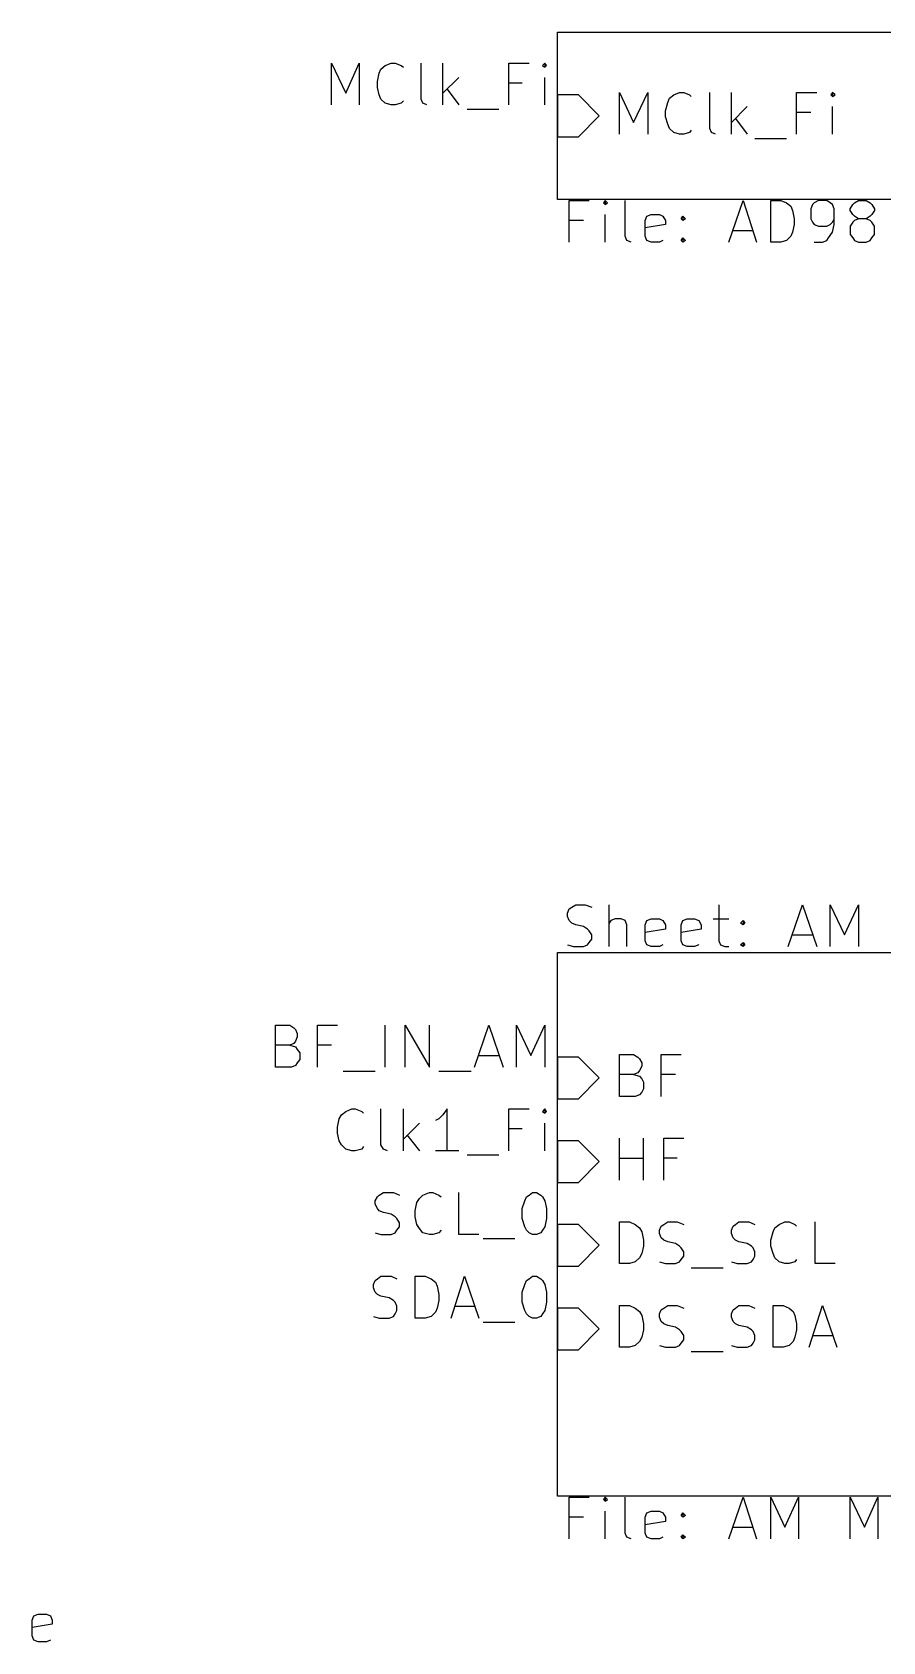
# Model space of a CAD drawing. Extents: x 0.4 to 11.3, y -7.9 to -0.4.
# Drawn here: x 2.472 to 3.489, y -4.324 to -2.4 of the extents above; entities that cross this region are included whole.
import ezdxf

# ---------------------------------------------------------------- set-up
doc = ezdxf.new("R2010")
doc.units = 0
doc.header["$MEASUREMENT"] = 0
for name, color, linetype in [('BLACK', 7, 'CONTINUOUS'), ('BROWN2', 54, 'CONTINUOUS'), ('MAGENTA2', 6, 'CONTINUOUS')]:
    doc.layers.add(name, color=color, linetype=linetype)

msp = doc.modelspace()

# ---------------------------------------------------------------- linework, layer by layer
at = {"layer": 'BLACK', "linetype": 'CONTINUOUS'}
for p, q in [((2.83, -2.487), (2.83, -2.437)), ((2.83, -2.437), (2.847, -2.473)), ((2.847, -2.473), (2.863, -2.437)), ((2.863, -2.437), (2.863, -2.487)), ((2.889, -2.444), (2.894, -2.44)), ((2.894, -2.44), (2.901, -2.437)), ((2.901, -2.437), (2.906, -2.437)), ((2.906, -2.437), (2.913, -2.44)), ((2.913, -2.44), (2.916, -2.442)), ((2.937, -2.48), (2.937, -2.437)), ((2.963, -2.487), (2.963, -2.437)), ((3.042, -2.487), (3.042, -2.437)), ((3.042, -2.437), (3.066, -2.437)), ((3.085, -2.437), (3.082, -2.44)), ((3.082, -2.44), (3.085, -2.442)), ((3.087, -2.44), (3.085, -2.437)), ((3.085, -2.437), (3.085, -2.442)), ((3.085, -2.442), (3.087, -2.44)), ((2.885, -2.459), (2.887, -2.449)), ((2.885, -2.466), (2.885, -2.459)), ((2.887, -2.449), (2.889, -2.444)), ((2.982, -2.454), (2.963, -2.473)), ((3.058, -2.461), (3.042, -2.461)), ((3.085, -2.487), (3.085, -2.454)), ((2.887, -2.475), (2.885, -2.466)), ((2.889, -2.48), (2.887, -2.475)), ((2.894, -2.485), (2.889, -2.48)), ((2.939, -2.485), (2.937, -2.48)), ((2.968, -2.468), (2.982, -2.487)), ((2.901, -2.487), (2.894, -2.485)), ((2.906, -2.487), (2.901, -2.487)), ((2.913, -2.485), (2.906, -2.487)), ((2.916, -2.482), (2.913, -2.485)), ((2.944, -2.487), (2.939, -2.485)), ((2.992, -2.492), (3.03, -2.492)), ((3.114, -2.651), (3.114, -2.601)), ((3.114, -2.601), (3.138, -2.601)), ((3.157, -2.601), (3.155, -2.604)), ((3.155, -2.604), (3.157, -2.606)), ((3.16, -2.604), (3.157, -2.601)), ((3.157, -2.601), (3.157, -2.606)), ((3.157, -2.606), (3.16, -2.604)), ((3.181, -2.644), (3.181, -2.601)), ((3.305, -2.651), (3.322, -2.601)), ((3.322, -2.601), (3.338, -2.651)), ((3.355, -2.651), (3.355, -2.601)), ((3.355, -2.601), (3.367, -2.601)), ((3.367, -2.601), (3.374, -2.604)), ((3.374, -2.604), (3.379, -2.608)), ((3.379, -2.608), (3.381, -2.613)), ((3.381, -2.613), (3.383, -2.623)), ((3.405, -2.606), (3.403, -2.611)), ((3.403, -2.611), (3.403, -2.623)), ((3.407, -2.604), (3.405, -2.606)), ((3.412, -2.601), (3.407, -2.604)), ((3.422, -2.601), (3.412, -2.601)), ((3.426, -2.604), (3.422, -2.601)), ((3.429, -2.606), (3.426, -2.604)), ((3.431, -2.611), (3.429, -2.606)), ((3.431, -2.63), (3.431, -2.611)), ((3.45, -2.611), (3.453, -2.606)), ((3.45, -2.613), (3.45, -2.611)), ((3.453, -2.618), (3.45, -2.613)), ((3.453, -2.606), (3.455, -2.604)), ((3.455, -2.604), (3.46, -2.601)), ((3.46, -2.601), (3.469, -2.601)), ((3.469, -2.601), (3.474, -2.604)), ((3.474, -2.604), (3.476, -2.606)), ((3.476, -2.606), (3.479, -2.611)), ((3.479, -2.613), (3.476, -2.618)), ((3.479, -2.611), (3.479, -2.613)), ((3.131, -2.625), (3.114, -2.625)), ((3.157, -2.651), (3.157, -2.618)), ((3.205, -2.625), (3.207, -2.62)), ((3.205, -2.644), (3.205, -2.625)), ((3.229, -2.63), (3.205, -2.634)), ((3.207, -2.62), (3.212, -2.618)), ((3.212, -2.618), (3.222, -2.618)), ((3.222, -2.618), (3.226, -2.62)), ((3.226, -2.62), (3.229, -2.625)), ((3.229, -2.625), (3.229, -2.63)), ((3.248, -2.623), (3.25, -2.62)), ((3.25, -2.625), (3.248, -2.623)), ((3.25, -2.62), (3.253, -2.623)), ((3.25, -2.62), (3.25, -2.625)), ((3.253, -2.623), (3.25, -2.625)), ((3.383, -2.63), (3.381, -2.639)), ((3.383, -2.623), (3.383, -2.63)), ((3.403, -2.623), (3.405, -2.627)), ((3.405, -2.627), (3.407, -2.63)), ((3.407, -2.63), (3.412, -2.632)), ((3.412, -2.632), (3.422, -2.632)), ((3.422, -2.632), (3.426, -2.63)), ((3.426, -2.63), (3.429, -2.627)), ((3.429, -2.627), (3.431, -2.623)), ((3.429, -2.639), (3.431, -2.63)), ((3.453, -2.627), (3.45, -2.632)), ((3.45, -2.632), (3.45, -2.642)), ((3.455, -2.62), (3.453, -2.618)), ((3.455, -2.625), (3.453, -2.627)), ((3.46, -2.623), (3.455, -2.62)), ((3.46, -2.623), (3.455, -2.625)), ((3.469, -2.623), (3.46, -2.623)), ((3.474, -2.62), (3.469, -2.623)), ((3.474, -2.625), (3.469, -2.623)), ((3.476, -2.618), (3.474, -2.62)), ((3.476, -2.627), (3.474, -2.625)), ((3.479, -2.632), (3.476, -2.627)), ((3.479, -2.642), (3.479, -2.632)), ((3.183, -2.649), (3.181, -2.644)), ((3.188, -2.651), (3.183, -2.649)), ((3.207, -2.649), (3.205, -2.644)), ((3.212, -2.651), (3.207, -2.649)), ((3.222, -2.651), (3.212, -2.651)), ((3.226, -2.649), (3.222, -2.651)), ((3.248, -2.649), (3.25, -2.646)), ((3.25, -2.651), (3.248, -2.649)), ((3.25, -2.646), (3.253, -2.649)), ((3.25, -2.646), (3.25, -2.651)), ((3.253, -2.649), (3.25, -2.651)), ((3.31, -2.637), (3.333, -2.637)), ((3.367, -2.651), (3.355, -2.651)), ((3.374, -2.649), (3.367, -2.651)), ((3.379, -2.644), (3.374, -2.649)), ((3.381, -2.639), (3.379, -2.644)), ((3.407, -2.651), (3.417, -2.651)), ((3.417, -2.651), (3.422, -2.649)), ((3.422, -2.649), (3.424, -2.646)), ((3.424, -2.646), (3.429, -2.639)), ((3.45, -2.642), (3.453, -2.646)), ((3.453, -2.646), (3.455, -2.649)), ((3.455, -2.649), (3.46, -2.651)), ((3.46, -2.651), (3.469, -2.651)), ((3.469, -2.651), (3.474, -2.649)), ((3.474, -2.649), (3.476, -2.646)), ((3.476, -2.646), (3.479, -2.642)), ((3.117, -3.446), (3.122, -3.443)), ((3.122, -3.443), (3.133, -3.443)), ((3.133, -3.443), (3.141, -3.446)), ((3.162, -3.493), (3.162, -3.443)), ((3.293, -3.443), (3.293, -3.486)), ((3.376, -3.493), (3.393, -3.443)), ((3.393, -3.443), (3.41, -3.493)), ((3.426, -3.493), (3.426, -3.443)), ((3.426, -3.443), (3.443, -3.479)), ((3.443, -3.479), (3.46, -3.443)), ((3.46, -3.443), (3.46, -3.493)), ((3.112, -3.453), (3.114, -3.448)), ((3.112, -3.457), (3.112, -3.453)), ((3.114, -3.462), (3.112, -3.457)), ((3.114, -3.448), (3.117, -3.446)), ((3.117, -3.465), (3.114, -3.462)), ((3.164, -3.462), (3.162, -3.465)), ((3.169, -3.46), (3.164, -3.462)), ((3.176, -3.46), (3.169, -3.46)), ((3.181, -3.462), (3.176, -3.46)), ((3.183, -3.467), (3.181, -3.462)), ((3.205, -3.467), (3.207, -3.462)), ((3.207, -3.462), (3.212, -3.46)), ((3.212, -3.46), (3.222, -3.46)), ((3.222, -3.46), (3.226, -3.462)), ((3.226, -3.462), (3.229, -3.467)), ((3.248, -3.467), (3.25, -3.462)), ((3.25, -3.462), (3.255, -3.46)), ((3.255, -3.46), (3.264, -3.46)), ((3.264, -3.46), (3.269, -3.462)), ((3.269, -3.462), (3.272, -3.467)), ((3.286, -3.46), (3.305, -3.46)), ((3.319, -3.465), (3.322, -3.462)), ((3.322, -3.462), (3.324, -3.465)), ((3.322, -3.462), (3.322, -3.467)), ((3.122, -3.467), (3.117, -3.465)), ((3.131, -3.469), (3.122, -3.467)), ((3.136, -3.472), (3.131, -3.469)), ((3.138, -3.474), (3.136, -3.472)), ((3.141, -3.479), (3.138, -3.474)), ((3.141, -3.484), (3.141, -3.479)), ((3.183, -3.493), (3.183, -3.467)), ((3.205, -3.486), (3.205, -3.467)), ((3.229, -3.472), (3.205, -3.476)), ((3.229, -3.467), (3.229, -3.472)), ((3.248, -3.486), (3.248, -3.467)), ((3.272, -3.472), (3.248, -3.476)), ((3.272, -3.467), (3.272, -3.472)), ((3.322, -3.467), (3.319, -3.465)), ((3.324, -3.465), (3.322, -3.467)), ((3.381, -3.479), (3.405, -3.479)), ((3.112, -3.491), (3.119, -3.493)), ((3.119, -3.493), (3.131, -3.493)), ((3.131, -3.493), (3.136, -3.491)), ((3.136, -3.491), (3.138, -3.488)), ((3.138, -3.488), (3.141, -3.484)), ((3.207, -3.491), (3.205, -3.486)), ((3.212, -3.493), (3.207, -3.491)), ((3.222, -3.493), (3.212, -3.493)), ((3.226, -3.491), (3.222, -3.493)), ((3.25, -3.491), (3.248, -3.486)), ((3.255, -3.493), (3.25, -3.491)), ((3.264, -3.493), (3.255, -3.493)), ((3.269, -3.491), (3.264, -3.493)), ((3.293, -3.486), (3.295, -3.491)), ((3.295, -3.491), (3.3, -3.493)), ((3.3, -3.493), (3.305, -3.493)), ((3.319, -3.491), (3.322, -3.488)), ((3.322, -3.493), (3.319, -3.491)), ((3.322, -3.488), (3.324, -3.491)), ((3.322, -3.488), (3.322, -3.493)), ((3.324, -3.491), (3.322, -3.493)), ((2.763, -3.637), (2.763, -3.587)), ((2.763, -3.587), (2.78, -3.587)), ((2.78, -3.587), (2.785, -3.59)), ((2.785, -3.59), (2.787, -3.592)), ((2.787, -3.592), (2.789, -3.597)), ((2.789, -3.597), (2.789, -3.601)), ((2.813, -3.637), (2.813, -3.587)), ((2.813, -3.587), (2.837, -3.587)), ((2.894, -3.637), (2.894, -3.587)), ((2.918, -3.637), (2.918, -3.587)), ((2.918, -3.587), (2.947, -3.637)), ((2.947, -3.637), (2.947, -3.587)), ((3.001, -3.637), (3.018, -3.587)), ((3.018, -3.587), (3.035, -3.637)), ((3.051, -3.637), (3.051, -3.587)), ((3.051, -3.587), (3.068, -3.623)), ((3.068, -3.623), (3.085, -3.587)), ((3.085, -3.587), (3.085, -3.637)), ((2.78, -3.611), (2.763, -3.611)), ((2.785, -3.609), (2.78, -3.611)), ((2.78, -3.611), (2.787, -3.613)), ((2.787, -3.606), (2.785, -3.609)), ((2.789, -3.601), (2.787, -3.606)), ((2.787, -3.613), (2.789, -3.616)), ((2.789, -3.616), (2.792, -3.62)), ((2.83, -3.611), (2.813, -3.611)), ((2.787, -3.635), (2.782, -3.637)), ((2.789, -3.632), (2.787, -3.635)), ((2.792, -3.628), (2.789, -3.632)), ((2.792, -3.62), (2.792, -3.628)), ((3.006, -3.623), (3.03, -3.623)), ((2.782, -3.637), (2.763, -3.637)), ((2.844, -3.642), (2.882, -3.642)), ((2.958, -3.642), (2.997, -3.642)), ((2.839, -3.699), (2.842, -3.694)), ((2.842, -3.694), (2.847, -3.69)), ((2.847, -3.69), (2.854, -3.687)), ((2.854, -3.687), (2.858, -3.687)), ((2.858, -3.687), (2.866, -3.69)), ((2.866, -3.69), (2.868, -3.692)), ((2.889, -3.73), (2.889, -3.687)), ((2.916, -3.737), (2.916, -3.687)), ((2.963, -3.694), (2.958, -3.699)), ((2.968, -3.687), (2.963, -3.694)), ((2.968, -3.737), (2.968, -3.687)), ((3.042, -3.737), (3.042, -3.687)), ((3.042, -3.687), (3.066, -3.687)), ((3.085, -3.687), (3.082, -3.69)), ((3.082, -3.69), (3.085, -3.692)), ((3.087, -3.69), (3.085, -3.687)), ((3.085, -3.687), (3.085, -3.692)), ((3.085, -3.692), (3.087, -3.69)), ((2.837, -3.709), (2.839, -3.699)), ((2.837, -3.716), (2.837, -3.709)), ((2.935, -3.704), (2.916, -3.723)), ((2.958, -3.699), (2.954, -3.701)), ((3.058, -3.711), (3.042, -3.711)), ((3.085, -3.737), (3.085, -3.704)), ((2.839, -3.725), (2.837, -3.716)), ((2.842, -3.73), (2.839, -3.725)), ((2.847, -3.735), (2.842, -3.73)), ((2.868, -3.732), (2.866, -3.735)), ((2.892, -3.735), (2.889, -3.73)), ((2.92, -3.718), (2.935, -3.737)), ((2.854, -3.737), (2.847, -3.735)), ((2.858, -3.737), (2.854, -3.737)), ((2.866, -3.735), (2.858, -3.737)), ((2.897, -3.737), (2.892, -3.735)), ((2.982, -3.737), (2.954, -3.737)), ((2.992, -3.742), (3.03, -3.742)), ((2.885, -3.792), (2.887, -3.79)), ((2.887, -3.79), (2.892, -3.787)), ((2.892, -3.787), (2.904, -3.787)), ((2.904, -3.787), (2.911, -3.79)), ((2.935, -3.794), (2.939, -3.79)), ((2.939, -3.79), (2.947, -3.787)), ((2.947, -3.787), (2.951, -3.787)), ((2.951, -3.787), (2.958, -3.79)), ((2.958, -3.79), (2.961, -3.792)), ((2.982, -3.837), (2.982, -3.787)), ((3.063, -3.792), (3.066, -3.79)), ((3.066, -3.79), (3.07, -3.787)), ((3.07, -3.787), (3.075, -3.787)), ((3.075, -3.787), (3.08, -3.79)), ((3.08, -3.79), (3.082, -3.792)), ((2.882, -3.797), (2.885, -3.792)), ((2.882, -3.801), (2.882, -3.797)), ((2.885, -3.806), (2.882, -3.801)), ((2.887, -3.809), (2.885, -3.806)), ((2.892, -3.811), (2.887, -3.809)), ((2.93, -3.809), (2.932, -3.799)), ((2.93, -3.816), (2.93, -3.809)), ((2.932, -3.799), (2.935, -3.794)), ((3.058, -3.806), (3.061, -3.797)), ((3.058, -3.818), (3.058, -3.806)), ((3.061, -3.797), (3.063, -3.792)), ((3.082, -3.792), (3.085, -3.797)), ((3.085, -3.797), (3.087, -3.806)), ((3.087, -3.806), (3.087, -3.818)), ((2.901, -3.813), (2.892, -3.811)), ((2.906, -3.816), (2.901, -3.813)), ((2.908, -3.818), (2.906, -3.816)), ((2.911, -3.823), (2.908, -3.818)), ((2.908, -3.832), (2.911, -3.828)), ((2.911, -3.828), (2.911, -3.823)), ((2.932, -3.825), (2.93, -3.816)), ((2.935, -3.83), (2.932, -3.825)), ((3.061, -3.828), (3.058, -3.818)), ((3.063, -3.832), (3.061, -3.828)), ((3.085, -3.828), (3.082, -3.832)), ((3.087, -3.818), (3.085, -3.828)), ((2.882, -3.835), (2.889, -3.837)), ((2.889, -3.837), (2.901, -3.837)), ((2.901, -3.837), (2.906, -3.835)), ((2.906, -3.835), (2.908, -3.832)), ((2.939, -3.835), (2.935, -3.83)), ((2.947, -3.837), (2.939, -3.835)), ((2.951, -3.837), (2.947, -3.837)), ((2.958, -3.835), (2.951, -3.837)), ((2.961, -3.832), (2.958, -3.835)), ((3.006, -3.837), (2.982, -3.837)), ((3.011, -3.842), (3.049, -3.842)), ((3.066, -3.835), (3.063, -3.832)), ((3.07, -3.837), (3.066, -3.835)), ((3.075, -3.837), (3.07, -3.837)), ((3.08, -3.835), (3.075, -3.837)), ((3.082, -3.832), (3.08, -3.835)), ((2.88, -3.897), (2.882, -3.892)), ((2.88, -3.901), (2.88, -3.897)), ((2.882, -3.906), (2.88, -3.901)), ((2.882, -3.892), (2.885, -3.89)), ((2.885, -3.89), (2.889, -3.887)), ((2.889, -3.887), (2.901, -3.887)), ((2.901, -3.887), (2.908, -3.89)), ((2.93, -3.937), (2.93, -3.887)), ((2.93, -3.887), (2.942, -3.887)), ((2.942, -3.887), (2.949, -3.89)), ((2.949, -3.89), (2.954, -3.894)), ((2.954, -3.894), (2.956, -3.899)), ((2.956, -3.899), (2.958, -3.909)), ((2.973, -3.937), (2.989, -3.887)), ((2.989, -3.887), (3.006, -3.937)), ((3.058, -3.906), (3.061, -3.897)), ((3.061, -3.897), (3.063, -3.892)), ((3.063, -3.892), (3.066, -3.89)), ((3.066, -3.89), (3.07, -3.887)), ((3.07, -3.887), (3.075, -3.887)), ((3.075, -3.887), (3.08, -3.89)), ((3.08, -3.89), (3.082, -3.892)), ((3.082, -3.892), (3.085, -3.897)), ((3.085, -3.897), (3.087, -3.906)), ((2.885, -3.909), (2.882, -3.906)), ((2.889, -3.911), (2.885, -3.909)), ((2.899, -3.913), (2.889, -3.911)), ((2.904, -3.916), (2.899, -3.913)), ((2.906, -3.918), (2.904, -3.916)), ((2.908, -3.923), (2.906, -3.918)), ((2.908, -3.928), (2.908, -3.923)), ((2.958, -3.916), (2.956, -3.925)), ((2.958, -3.909), (2.958, -3.916)), ((2.977, -3.923), (3.001, -3.923)), ((3.058, -3.918), (3.058, -3.906)), ((3.061, -3.928), (3.058, -3.918)), ((3.087, -3.918), (3.085, -3.928)), ((3.087, -3.906), (3.087, -3.918)), ((2.88, -3.935), (2.887, -3.937)), ((2.887, -3.937), (2.899, -3.937)), ((2.899, -3.937), (2.904, -3.935)), ((2.904, -3.935), (2.906, -3.932)), ((2.906, -3.932), (2.908, -3.928)), ((2.942, -3.937), (2.93, -3.937)), ((2.949, -3.935), (2.942, -3.937)), ((2.954, -3.93), (2.949, -3.935)), ((2.956, -3.925), (2.954, -3.93)), ((3.011, -3.942), (3.049, -3.942)), ((3.063, -3.932), (3.061, -3.928)), ((3.066, -3.935), (3.063, -3.932)), ((3.07, -3.937), (3.066, -3.935)), ((3.075, -3.937), (3.07, -3.937)), ((3.08, -3.935), (3.075, -3.937)), ((3.082, -3.932), (3.08, -3.935)), ((3.085, -3.928), (3.082, -3.932)), ((3.114, -4.201), (3.114, -4.151)), ((3.114, -4.151), (3.138, -4.151)), ((3.157, -4.151), (3.155, -4.154)), ((3.155, -4.154), (3.157, -4.156)), ((3.16, -4.154), (3.157, -4.151)), ((3.157, -4.151), (3.157, -4.156)), ((3.157, -4.156), (3.16, -4.154)), ((3.181, -4.194), (3.181, -4.151)), ((3.305, -4.201), (3.322, -4.151)), ((3.322, -4.151), (3.338, -4.201)), ((3.355, -4.201), (3.355, -4.151)), ((3.355, -4.151), (3.372, -4.187)), ((3.372, -4.187), (3.388, -4.151)), ((3.388, -4.151), (3.388, -4.201)), ((3.45, -4.201), (3.45, -4.151)), ((3.45, -4.151), (3.467, -4.187)), ((3.467, -4.187), (3.483, -4.151)), ((3.483, -4.151), (3.483, -4.201)), ((3.131, -4.175), (3.114, -4.175)), ((3.157, -4.201), (3.157, -4.168)), ((3.205, -4.175), (3.207, -4.17)), ((3.205, -4.194), (3.205, -4.175)), ((3.207, -4.17), (3.212, -4.168)), ((3.212, -4.168), (3.222, -4.168)), ((3.222, -4.168), (3.226, -4.17)), ((3.226, -4.17), (3.229, -4.175)), ((3.229, -4.175), (3.229, -4.18)), ((3.248, -4.173), (3.25, -4.17)), ((3.25, -4.175), (3.248, -4.173)), ((3.25, -4.17), (3.253, -4.173)), ((3.25, -4.17), (3.25, -4.175)), ((3.253, -4.173), (3.25, -4.175)), ((3.183, -4.199), (3.181, -4.194)), ((3.229, -4.18), (3.205, -4.184)), ((3.207, -4.199), (3.205, -4.194)), ((3.31, -4.187), (3.333, -4.187)), ((3.188, -4.201), (3.183, -4.199)), ((3.212, -4.201), (3.207, -4.199)), ((3.222, -4.201), (3.212, -4.201)), ((3.226, -4.199), (3.222, -4.201)), ((3.248, -4.199), (3.25, -4.196)), ((3.25, -4.201), (3.248, -4.199)), ((3.25, -4.196), (3.253, -4.199)), ((3.25, -4.196), (3.25, -4.201)), ((3.253, -4.199), (3.25, -4.201))]:
    msp.add_line(p, q, dxfattribs=at)
at = {"layer": 'BROWN2', "linetype": 'CONTINUOUS'}
for p, q in [((3.125, -2.475), (3.1, -2.475)), ((3.1, -2.475), (3.1, -2.525)), ((3.15, -2.5), (3.125, -2.475)), ((3.174, -2.522), (3.174, -2.472)), ((3.174, -2.472), (3.191, -2.508)), ((3.191, -2.508), (3.208, -2.472)), ((3.208, -2.472), (3.208, -2.522)), ((3.232, -2.484), (3.234, -2.479)), ((3.234, -2.479), (3.239, -2.475)), ((3.239, -2.475), (3.246, -2.472)), ((3.246, -2.472), (3.251, -2.472)), ((3.251, -2.472), (3.258, -2.475)), ((3.258, -2.475), (3.26, -2.477)), ((3.282, -2.515), (3.282, -2.472)), ((3.308, -2.522), (3.308, -2.472)), ((3.386, -2.522), (3.386, -2.472)), ((3.386, -2.472), (3.41, -2.472)), ((3.429, -2.472), (3.427, -2.475)), ((3.427, -2.475), (3.429, -2.477)), ((3.432, -2.475), (3.429, -2.472)), ((3.429, -2.472), (3.429, -2.477)), ((3.429, -2.477), (3.432, -2.475)), ((3.125, -2.525), (3.15, -2.5)), ((3.229, -2.494), (3.232, -2.484)), ((3.229, -2.501), (3.229, -2.494)), ((3.232, -2.51), (3.229, -2.501)), ((3.327, -2.489), (3.308, -2.508)), ((3.403, -2.496), (3.386, -2.496)), ((3.429, -2.522), (3.429, -2.489)), ((3.234, -2.515), (3.232, -2.51)), ((3.239, -2.52), (3.234, -2.515)), ((3.246, -2.522), (3.239, -2.52)), ((3.258, -2.52), (3.251, -2.522)), ((3.26, -2.517), (3.258, -2.52)), ((3.284, -2.52), (3.282, -2.515)), ((3.289, -2.522), (3.284, -2.52)), ((3.313, -2.503), (3.327, -2.522)), ((3.1, -2.525), (3.125, -2.525)), ((3.251, -2.522), (3.246, -2.522)), ((3.336, -2.527), (3.374, -2.527)), ((3.125, -3.625), (3.1, -3.625)), ((3.1, -3.625), (3.1, -3.675)), ((3.15, -3.65), (3.125, -3.625)), ((3.174, -3.672), (3.174, -3.622)), ((3.174, -3.622), (3.191, -3.622)), ((3.191, -3.622), (3.196, -3.625)), ((3.196, -3.625), (3.198, -3.627)), ((3.198, -3.627), (3.201, -3.632)), ((3.201, -3.636), (3.198, -3.641)), ((3.201, -3.632), (3.201, -3.636)), ((3.224, -3.672), (3.224, -3.622)), ((3.224, -3.622), (3.248, -3.622)), ((3.125, -3.675), (3.15, -3.65)), ((3.191, -3.646), (3.174, -3.646)), ((3.196, -3.644), (3.191, -3.646)), ((3.191, -3.646), (3.198, -3.648)), ((3.198, -3.641), (3.196, -3.644)), ((3.198, -3.648), (3.201, -3.651)), ((3.201, -3.651), (3.203, -3.655)), ((3.203, -3.655), (3.203, -3.663)), ((3.241, -3.646), (3.224, -3.646)), ((3.193, -3.672), (3.174, -3.672)), ((3.198, -3.67), (3.193, -3.672)), ((3.201, -3.667), (3.198, -3.67)), ((3.203, -3.663), (3.201, -3.667)), ((3.1, -3.675), (3.125, -3.675)), ((3.125, -3.725), (3.1, -3.725)), ((3.1, -3.725), (3.1, -3.775)), ((3.15, -3.75), (3.125, -3.725)), ((3.174, -3.772), (3.174, -3.722)), ((3.203, -3.772), (3.203, -3.722)), ((3.227, -3.772), (3.227, -3.722)), ((3.227, -3.722), (3.251, -3.722)), ((3.125, -3.775), (3.15, -3.75)), ((3.174, -3.746), (3.203, -3.746)), ((3.243, -3.746), (3.227, -3.746)), ((3.1, -3.775), (3.125, -3.775)), ((3.125, -3.825), (3.1, -3.825)), ((3.1, -3.825), (3.1, -3.875)), ((3.15, -3.85), (3.125, -3.825)), ((3.174, -3.872), (3.174, -3.822)), ((3.174, -3.822), (3.186, -3.822)), ((3.186, -3.822), (3.193, -3.825)), ((3.193, -3.825), (3.198, -3.829)), ((3.222, -3.832), (3.224, -3.827)), ((3.224, -3.827), (3.227, -3.825)), ((3.227, -3.825), (3.232, -3.822)), ((3.232, -3.822), (3.243, -3.822)), ((3.243, -3.822), (3.251, -3.825)), ((3.308, -3.832), (3.31, -3.827)), ((3.31, -3.827), (3.313, -3.825)), ((3.313, -3.825), (3.317, -3.822)), ((3.317, -3.822), (3.329, -3.822)), ((3.329, -3.822), (3.336, -3.825)), ((3.36, -3.829), (3.365, -3.825)), ((3.365, -3.825), (3.372, -3.822)), ((3.372, -3.822), (3.377, -3.822)), ((3.377, -3.822), (3.384, -3.825)), ((3.384, -3.825), (3.386, -3.827)), ((3.408, -3.872), (3.408, -3.822)), ((3.198, -3.829), (3.201, -3.834)), ((3.201, -3.834), (3.203, -3.844)), ((3.203, -3.844), (3.203, -3.851)), ((3.222, -3.836), (3.222, -3.832)), ((3.224, -3.841), (3.222, -3.836)), ((3.227, -3.844), (3.224, -3.841)), ((3.232, -3.846), (3.227, -3.844)), ((3.241, -3.848), (3.232, -3.846)), ((3.246, -3.851), (3.241, -3.848)), ((3.308, -3.836), (3.308, -3.832)), ((3.31, -3.841), (3.308, -3.836)), ((3.313, -3.844), (3.31, -3.841)), ((3.317, -3.846), (3.313, -3.844)), ((3.327, -3.848), (3.317, -3.846)), ((3.332, -3.851), (3.327, -3.848)), ((3.355, -3.844), (3.358, -3.834)), ((3.355, -3.851), (3.355, -3.844)), ((3.358, -3.834), (3.36, -3.829)), ((3.125, -3.875), (3.15, -3.85)), ((3.198, -3.865), (3.193, -3.87)), ((3.201, -3.86), (3.198, -3.865)), ((3.203, -3.851), (3.201, -3.86)), ((3.248, -3.853), (3.246, -3.851)), ((3.246, -3.87), (3.248, -3.867)), ((3.251, -3.858), (3.248, -3.853)), ((3.248, -3.867), (3.251, -3.863)), ((3.251, -3.863), (3.251, -3.858)), ((3.334, -3.853), (3.332, -3.851)), ((3.332, -3.87), (3.334, -3.867)), ((3.336, -3.858), (3.334, -3.853)), ((3.334, -3.867), (3.336, -3.863)), ((3.336, -3.863), (3.336, -3.858)), ((3.358, -3.86), (3.355, -3.851)), ((3.36, -3.865), (3.358, -3.86)), ((3.365, -3.87), (3.36, -3.865)), ((3.386, -3.867), (3.384, -3.87)), ((3.1, -3.875), (3.125, -3.875)), ((3.186, -3.872), (3.174, -3.872)), ((3.193, -3.87), (3.186, -3.872)), ((3.222, -3.87), (3.229, -3.872)), ((3.229, -3.872), (3.241, -3.872)), ((3.241, -3.872), (3.246, -3.87)), ((3.26, -3.877), (3.298, -3.877)), ((3.308, -3.87), (3.315, -3.872)), ((3.315, -3.872), (3.327, -3.872)), ((3.327, -3.872), (3.332, -3.87)), ((3.372, -3.872), (3.365, -3.87)), ((3.377, -3.872), (3.372, -3.872)), ((3.384, -3.87), (3.377, -3.872)), ((3.432, -3.872), (3.408, -3.872)), ((3.174, -3.972), (3.174, -3.922)), ((3.174, -3.922), (3.186, -3.922)), ((3.186, -3.922), (3.193, -3.925)), ((3.227, -3.925), (3.232, -3.922)), ((3.232, -3.922), (3.243, -3.922)), ((3.243, -3.922), (3.251, -3.925)), ((3.313, -3.925), (3.317, -3.922)), ((3.317, -3.922), (3.329, -3.922)), ((3.329, -3.922), (3.336, -3.925)), ((3.358, -3.972), (3.358, -3.922)), ((3.358, -3.922), (3.37, -3.922)), ((3.37, -3.922), (3.377, -3.925)), ((3.401, -3.972), (3.417, -3.922)), ((3.417, -3.922), (3.434, -3.972)), ((3.125, -3.925), (3.1, -3.925)), ((3.1, -3.925), (3.1, -3.975)), ((3.15, -3.95), (3.125, -3.925)), ((3.193, -3.925), (3.198, -3.929)), ((3.198, -3.929), (3.201, -3.934)), ((3.201, -3.934), (3.203, -3.944)), ((3.203, -3.944), (3.203, -3.951)), ((3.222, -3.932), (3.224, -3.927)), ((3.222, -3.936), (3.222, -3.932)), ((3.224, -3.941), (3.222, -3.936)), ((3.224, -3.927), (3.227, -3.925)), ((3.227, -3.944), (3.224, -3.941)), ((3.232, -3.946), (3.227, -3.944)), ((3.308, -3.932), (3.31, -3.927)), ((3.308, -3.936), (3.308, -3.932)), ((3.31, -3.941), (3.308, -3.936)), ((3.31, -3.927), (3.313, -3.925)), ((3.313, -3.944), (3.31, -3.941)), ((3.317, -3.946), (3.313, -3.944)), ((3.377, -3.925), (3.382, -3.929)), ((3.382, -3.929), (3.384, -3.934)), ((3.384, -3.934), (3.386, -3.944)), ((3.386, -3.944), (3.386, -3.951)), ((3.125, -3.975), (3.15, -3.95)), ((3.201, -3.96), (3.198, -3.965)), ((3.203, -3.951), (3.201, -3.96)), ((3.241, -3.948), (3.232, -3.946)), ((3.246, -3.951), (3.241, -3.948)), ((3.248, -3.953), (3.246, -3.951)), ((3.251, -3.958), (3.248, -3.953)), ((3.248, -3.967), (3.251, -3.963)), ((3.251, -3.963), (3.251, -3.958)), ((3.327, -3.948), (3.317, -3.946)), ((3.332, -3.951), (3.327, -3.948)), ((3.334, -3.953), (3.332, -3.951)), ((3.336, -3.958), (3.334, -3.953)), ((3.334, -3.967), (3.336, -3.963)), ((3.336, -3.963), (3.336, -3.958)), ((3.384, -3.96), (3.382, -3.965)), ((3.386, -3.951), (3.384, -3.96)), ((3.405, -3.958), (3.429, -3.958)), ((3.1, -3.975), (3.125, -3.975)), ((3.186, -3.972), (3.174, -3.972)), ((3.193, -3.97), (3.186, -3.972)), ((3.198, -3.965), (3.193, -3.97)), ((3.222, -3.97), (3.229, -3.972)), ((3.229, -3.972), (3.241, -3.972)), ((3.241, -3.972), (3.246, -3.97)), ((3.246, -3.97), (3.248, -3.967)), ((3.26, -3.977), (3.298, -3.977)), ((3.308, -3.97), (3.315, -3.972)), ((3.315, -3.972), (3.327, -3.972)), ((3.327, -3.972), (3.332, -3.97)), ((3.332, -3.97), (3.334, -3.967)), ((3.37, -3.972), (3.358, -3.972)), ((3.377, -3.97), (3.37, -3.972)), ((3.382, -3.965), (3.377, -3.97))]:
    msp.add_line(p, q, dxfattribs=at)
at = {"layer": 'MAGENTA2', "linetype": 'CONTINUOUS'}
for p, q in [((3.1, -2.4), (4.2, -2.4)), ((3.1, -2.6), (3.1, -2.4)), ((4.2, -2.6), (3.1, -2.6)), ((3.1, -3.5), (4.25, -3.5)), ((3.1, -4.15), (3.1, -3.5)), ((4.25, -4.15), (3.1, -4.15)), ((2.472, -4.298), (2.474, -4.293)), ((2.472, -4.317), (2.472, -4.298)), ((2.496, -4.303), (2.472, -4.307)), ((2.474, -4.293), (2.479, -4.291)), ((2.479, -4.291), (2.489, -4.291)), ((2.489, -4.291), (2.494, -4.293)), ((2.494, -4.293), (2.496, -4.298)), ((2.496, -4.298), (2.496, -4.303)), ((2.474, -4.322), (2.472, -4.317)), ((2.479, -4.324), (2.474, -4.322)), ((2.489, -4.324), (2.479, -4.324)), ((2.494, -4.322), (2.489, -4.324))]:
    msp.add_line(p, q, dxfattribs=at)

doc.saveas('drawing.dxf')
